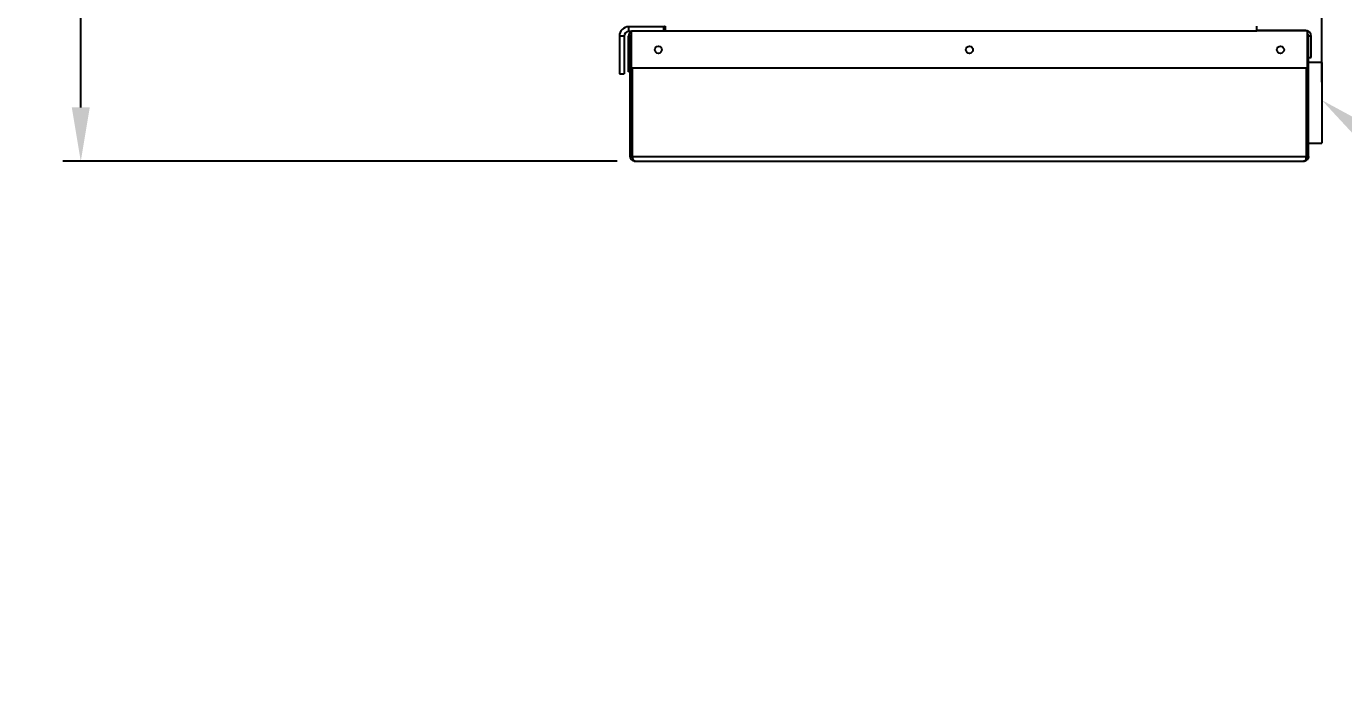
# Model space of a CAD drawing. Header units: inches. Extents: x 1229 to 1453, y -1023 to -720.
# Drawn here: x 1389.06 to 1425.72, y -1022.77 to -1004.29 of the extents above; entities that cross this region are included whole.
import ezdxf
from ezdxf import colors
from ezdxf.entities.mleader import LeaderData, LeaderLine
from ezdxf.math import Vec2, Vec3

# ---------------------------------------------------------------- set-up
doc = ezdxf.new("R2010")
doc.units = ezdxf.units.IN
doc.header["$MEASUREMENT"] = 0
doc.header["$PDSIZE"] = -1
doc.dimstyles.new('RAE Solutions', dxfattribs={"dimtxt": 2, "dimasz": 1.5, "dimexe": 0.5, "dimexo": 0.5, "dimgap": 0.5, "dimtad": 0, "dimtih": 1, "dimtoh": 1, "dimdec": 3, "dimrnd": 0.125, "dimzin": 1, "dimdsep": 46, "dimlunit": 5, "dimtxsty": 'Standard', "dimcen": 0.09, "dimadec": 0, "dimazin": 0, "dimtfac": 1, "dimtdec": 3, "dimtofl": 0, "dimtmove": 0, "dimatfit": 3, "dimfxl": 1, "dimtolj": 1, "dimtzin": 1, "dimarcsym": 0})

# ---------------------------------------------------------------- blocks, each defined once
blk = doc.blocks.new('*D248')
at = {"color": 0, "linetype": 'Continuous', "lineweight": -2, "transparency": 16777216}
for p, q in [((1397.515, -984.19), (1397.515, -955.091)), ((1425.108, -1005.836), (1425.108, -955.091)), ((1399.015, -955.591), (1408.145, -955.591)), ((1423.608, -955.591), (1414.478, -955.591))]:
    blk.add_line(p, q, dxfattribs=at)
at = {"color": 0, "linetype": 'Continuous', "transparency": 16777216}
for points in [[(1399.015, -955.341), (1399.015, -955.841), (1397.515, -955.591)], [(1423.608, -955.341), (1423.608, -955.841), (1425.108, -955.591)]]:
    blk.add_solid(points, dxfattribs=at)
at = {"layer": 'Defpoints', "color": 0, "linetype": 'Continuous', "transparency": 16777216}
for p in [(1397.515, -955.591), (1397.515, -984.69), (1425.108, -1006.336)]:
    blk.add_point(p, dxfattribs=at)
at = {"color": 0, "linetype": 'Continuous', "lineweight": 25, "transparency": 16777216, "insert": (1411.311, -955.591), "char_height": 2, "attachment_point": 5}
blk.add_mtext('\\A1;27{\\H1.000000x;\\S5/8;}', dxfattribs=at)
blk = doc.blocks.new('*D249')
at = {"color": 0, "linetype": 'Continuous', "lineweight": -2, "transparency": 16777216}
for p, q in [((1404.566, -965.983), (1390.073, -965.983)), ((1390.573, -967.483), (1390.573, -985.511)), ((1390.573, -1006.539), (1390.573, -988.511)), ((1405.499, -1008.039), (1390.073, -1008.039))]:
    blk.add_line(p, q, dxfattribs=at)
at = {"color": 0, "linetype": 'Continuous', "transparency": 16777216}
for points in [[(1390.323, -967.483), (1390.823, -967.483), (1390.573, -965.983)], [(1390.323, -1006.539), (1390.823, -1006.539), (1390.573, -1008.039)]]:
    blk.add_solid(points, dxfattribs=at)
at = {"layer": 'Defpoints', "color": 0, "linetype": 'Continuous', "transparency": 16777216}
for p in [(1405.066, -965.983), (1390.573, -1008.039), (1405.999, -1008.039)]:
    blk.add_point(p, dxfattribs=at)
at = {"color": 0, "linetype": 'Continuous', "lineweight": 25, "transparency": 16777216, "insert": (1390.573, -987.011), "char_height": 2, "attachment_point": 5}
blk.add_mtext('\\A1;42', dxfattribs=at)

msp = doc.modelspace()

# ---------------------------------------------------------------- linework, layer by layer
at = {"color": 18, "linetype": 'Continuous', "lineweight": 25, "true_color": 0x000000}
for p, q in [((1405.825, -1004.4262), (1405.825, -1004.2962)), ((1406.802, -1004.2962), (1405.825, -1004.2962)), ((1405.8972, -1004.4262), (1405.825, -1004.4262)), ((1405.8972, -1005.4373), (1405.8972, -1004.4118)), ((1405.8972, -1004.4118), (1406.8347, -1004.4118)), ((1406.802, -1004.4118), (1406.802, -1004.2962)), ((1406.8347, -1004.2788), (1406.8347, -1004.4118)), ((1406.8347, -1004.4118), (1423.3035, -1004.4118)), ((1423.3035, -1004.4118), (1423.3035, -1004.2788)), ((1423.3175, -1004.4025), (1423.3035, -1004.4032)), ((1424.7097, -1004.4118), (1423.3035, -1004.4118)), ((1423.3175, -1004.4025), (1423.3175, -1004.4118)), ((1424.658, -1004.4025), (1423.3175, -1004.4025)), ((1424.658, -1004.4118), (1424.658, -1004.4025)), ((1424.7097, -1005.4373), (1424.7097, -1004.4118)), ((1405.691, -1004.5602), (1405.561, -1004.5602)), ((1405.561, -1004.5602), (1405.561, -1005.6087)), ((1405.691, -1004.5602), (1405.691, -1005.6087)), ((1405.866, -1004.5595), (1405.816, -1004.5595)), ((1405.816, -1005.5515), (1405.816, -1004.5595)), ((1405.866, -1005.5515), (1405.866, -1004.5595)), ((1405.8685, -1004.539), (1405.8972, -1004.539)), ((1424.7384, -1004.539), (1424.7097, -1004.539)), ((1424.815, -1004.5595), (1424.741, -1004.5595)), ((1424.741, -1005.1525), (1424.741, -1004.5595)), ((1424.815, -1005.1525), (1424.815, -1004.5595)), ((1424.741, -1005.1525), (1424.815, -1005.1525)), ((1424.741, -1007.906), (1424.741, -1005.1525)), ((1405.866, -1005.5515), (1405.816, -1005.5515)), ((1405.866, -1007.906), (1405.866, -1005.5515)), ((1405.8972, -1005.4373), (1424.7097, -1005.4373)), ((1405.916, -1007.906), (1405.916, -1005.4373)), ((1405.916, -1005.5645), (1405.923, -1005.5645)), ((1405.923, -1007.906), (1405.923, -1005.4373)), ((1424.6885, -1005.2265), (1424.6814, -1005.2265)), ((1424.6885, -1005.289), (1424.6814, -1005.289)), ((1424.6839, -1007.906), (1424.6839, -1005.4373)), ((1424.691, -1007.906), (1424.691, -1005.4373)), ((1425.1078, -1005.289), (1424.7385, -1005.289)), ((1425.1078, -1005.289), (1424.741, -1005.289)), ((1425.1078, -1005.289), (1425.1078, -1007.383)), ((1425.1078, -1005.289), (1425.1078, -1007.383)), ((1405.561, -1005.6087), (1405.691, -1005.6087)), ((1425.1078, -1007.383), (1425.1078, -1007.539)), ((1425.1078, -1007.383), (1425.1078, -1007.539)), ((1424.6814, -1007.539), (1424.6885, -1007.539)), ((1424.6839, -1007.539), (1424.691, -1007.539)), ((1424.7385, -1007.539), (1425.1078, -1007.539)), ((1424.741, -1007.539), (1425.1078, -1007.539)), ((1405.866, -1007.906), (1405.916, -1007.906)), ((1405.923, -1007.906), (1424.6839, -1007.906)), ((1405.999, -1008.039), (1424.608, -1008.039)), ((1424.7385, -1007.906), (1424.6885, -1007.906)), ((1424.741, -1007.906), (1424.691, -1007.906))]:
    msp.add_line(p, q, dxfattribs=at)
at = {"color": 18, "linetype": 'Continuous', "lineweight": 25, "true_color": 0x000000, "flags": 128}
msp.add_lwpolyline([(1406.8347, -1004.2921), (1406.8281, -1004.2936), (1406.802, -1004.2962)], dxfattribs=at)
at = {"color": 18, "linetype": 'Continuous', "lineweight": 25, "true_color": 0x000000}
for centre in [(1406.6472, -1004.9373), (1415.3035, -1004.9373), (1423.9597, -1004.9373)]:
    msp.add_circle(centre, 0.0995, dxfattribs=at)
for centre, radius, start, end in [((1405.825, -1004.5602), 0.264, 90, 180), ((1405.825, -1004.5602), 0.134, 90, 180), ((1405.949, -1004.5595), 0.133, 112.89837, 180), ((1424.658, -1004.5595), 0.157, 0, 90), ((1405.949, -1004.5595), 0.083, 128.57173, 180), ((1424.658, -1004.5595), 0.083, 0, 51.42827)]:
    msp.add_arc(centre, radius, start, end, dxfattribs=at)
for points, knots in [([(1405.999, -1008.039), (1405.9802, -1008.0368), (1405.9479, -1008.0329), (1405.9129, -1008.0093), (1405.8915, -1007.9859), (1405.8777, -1007.9627), (1405.8679, -1007.9356), (1405.8666, -1007.9161), (1405.866, -1007.906)], [0, 0, 0, 0, 0.2914182, 0.4990277, 0.617298, 0.7394342, 0.8666504, 1, 1, 1, 1]), ([(1405.9261, -1007.9452), (1405.9254, -1007.9439), (1405.9216, -1007.9379), (1405.9173, -1007.9245), (1405.9164, -1007.9123), (1405.916, -1007.906)], [0, 0, 0, 0, 0.1158945, 0.5505885, 1, 1, 1, 1]), ([(1405.923, -1007.906), (1405.9238, -1007.9201), (1405.9252, -1007.9483), (1405.9341, -1007.9857), (1405.9512, -1008.0165), (1405.9743, -1008.0357), (1405.9914, -1008.038), (1405.999, -1008.039)], [0, 0, 0, 0, 0.1872374, 0.3741867, 0.5614634, 0.806054, 1, 1, 1, 1]), ([(1424.6055, -1008.039), (1424.6171, -1008.0366), (1424.6363, -1008.0326), (1424.6577, -1008.0095), (1424.6681, -1007.9877), (1424.6742, -1007.9657), (1424.6788, -1007.938), (1424.6805, -1007.9171), (1424.6814, -1007.906)], [0, 0, 0, 0, 0.3009068, 0.4977571, 0.6026882, 0.7207996, 0.85302, 1, 1, 1, 1]), ([(1424.7385, -1007.906), (1424.7372, -1007.9201), (1424.7345, -1007.9483), (1424.7145, -1007.9857), (1424.6837, -1008.0165), (1424.646, -1008.0357), (1424.6179, -1008.038), (1424.6055, -1008.039)], [0, 0, 0, 0, 0.18723807, 0.37419194, 0.56147219, 0.80606586, 1, 1, 1, 1]), ([(1424.608, -1008.039), (1424.6196, -1008.0366), (1424.6388, -1008.0326), (1424.6602, -1008.0095), (1424.6706, -1007.9877), (1424.6767, -1007.9657), (1424.6813, -1007.938), (1424.683, -1007.9171), (1424.6839, -1007.906)], [0, 0, 0, 0, 0.3009088, 0.4977579, 0.6026916, 0.7207992, 0.8530172, 1, 1, 1, 1]), ([(1424.741, -1007.906), (1424.7397, -1007.9201), (1424.7371, -1007.9483), (1424.717, -1007.9857), (1424.6862, -1008.0165), (1424.6485, -1008.0357), (1424.6204, -1008.038), (1424.608, -1008.039)], [0, 0, 0, 0, 0.1872372, 0.3741884, 0.5614708, 0.8060644, 1, 1, 1, 1]), ([(1424.6885, -1007.906), (1424.6878, -1007.9149), (1424.6866, -1007.9299), (1424.6797, -1007.9422), (1424.6768, -1007.9472)], [0, 0, 0, 0, 0.5853696, 1, 1, 1, 1]), ([(1424.691, -1007.906), (1424.6903, -1007.9149), (1424.6891, -1007.9299), (1424.6822, -1007.9422), (1424.6793, -1007.9472)], [0, 0, 0, 0, 0.5853788, 1, 1, 1, 1])]:
    msp.add_open_spline(points, degree=3, knots=knots, dxfattribs=at)

# ---------------------------------------------------------------- dimensions: what is measured, and where the dimension line sits
dim = msp.add_linear_dim(base=(1397.5148, -955.5907), p1=(1425.1078, -1006.336), p2=(1397.5148, -984.6898), dimstyle='RAE Solutions', dxfattribs=at)
dim.commit()
dim.dimension.update_dxf_attribs({"geometry": '*D248', "text_midpoint": (1411.3113, -955.5907)})
dim = msp.add_linear_dim(base=(1390.5726163, -1008.0390484), p1=(1405.0659686, -965.9825485), p2=(1405.998969, -1008.0390484), angle=90, dimstyle='RAE Solutions', dxfattribs=at)
dim.commit()
dim.dimension.update_dxf_attribs({"geometry": '*D249', "text_midpoint": (1390.5726163, -987.0107984)})

# ---------------------------------------------------------------- leaders
at = {"color": 18, "true_color": 0x000000}
ml = msp.add_multileader_mtext('Standard', dxfattribs=at)
ml.set_content('2" FPT Drain', color=(0, 0, 0))
ml.set_leader_properties()
ml.build(insert=Vec2(0, 0))
ml.multileader.update_dxf_attribs({"text_right_attachment_type": 6, "dogleg_length": 2, "arrow_head_size": 1.5})
ctx = ml.context
ctx.base_point, ctx.char_height, ctx.arrow_head_size, ctx.landing_gap_size, ctx.plane_origin = Vec3(1437.5849, -1014.464), 2, 1.5, 0.5, Vec3(1425.1078, -1006.336)
ctx.right_attachment = 6
notes = []
notes.append((ctx, [(0, (1, 1, 0), (1435.5849, -1014.464), (1, 0), 2, [(0, [(1425.1078, -1006.336)], 0, [])])]))
ctx.mtext.insert, ctx.mtext.flow_direction = Vec3(1438.0849, -1013.464), 5
for ctx, leaders in notes:
    for number, flags, end, landing, length, lines in leaders:
        leader = LeaderData()
        leader.index, (leader.has_last_leader_line, leader.has_dogleg_vector, leader.attachment_direction) = number, flags
        leader.last_leader_point, leader.dogleg_vector, leader.dogleg_length = Vec3(end), Vec3(landing), length
        for number, points, colour, breaks in lines:
            line = LeaderLine()
            line.index, line.vertices, line.color, line.breaks = number, Vec3.list(points), colors.encode_raw_color(colour), breaks
            leader.lines.append(line)
        ctx.leaders.append(leader)

doc.saveas('drawing.dxf')
